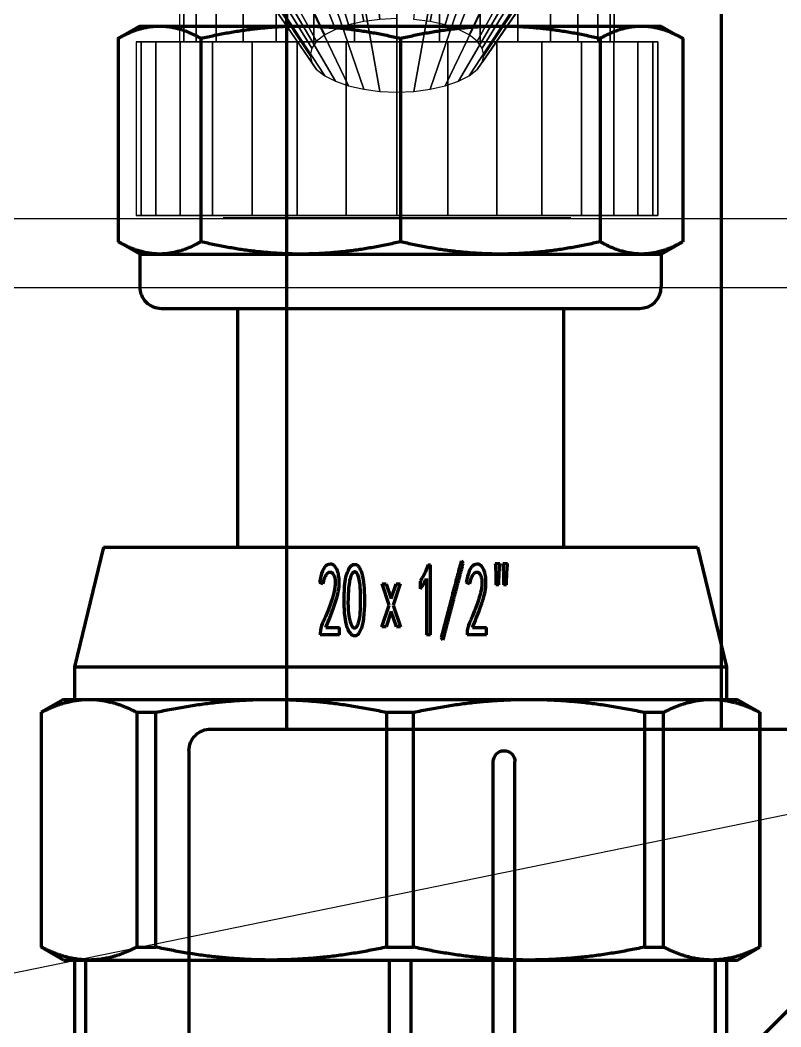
# Model space of a CAD drawing. Header units: millimetres. Extents: x -92220 to 11040, y -5929 to 27498.
# Drawn here: x 297.66 to 332.66, y 914.15 to 960.5 of the extents above; entities that cross this region are included whole.
import ezdxf

# ---------------------------------------------------------------- set-up
doc = ezdxf.new("R2010")
doc.units = ezdxf.units.MM
doc.layers.add('100 noprint', color=1, linetype='Continuous', plot=False)
for name, color, linetype in [('11 Водоразборный узел', 7, 'Continuous'), ('13 Канализация 2', 7, 'Continuous'), ('15 Конструкции 1', 7, 'Continuous'), ('28 Вода ветка 8', 7, 'Continuous'), ('29 Вода ветка 9', 7, 'Continuous'), ('30 Вода ветка 10', 7, 'Continuous')]:
    doc.layers.add(name, color=color, linetype=linetype)

# ---------------------------------------------------------------- blocks, each defined once
blk = doc.blocks.new('QMODEL_e17b8aaa_e9d4_400d_a0f2_fbeb3d9ce0b6')
at = {"color": 7, "invisible_edges": 14}
for points in [[(-36.560723, 20.393591, -34.549999), (-38.061467, 19.938345, -34.549999), (-35, 12.547308, -34.549999)], [(-35, 20.547308, -34.549999), (-36.560723, 20.393591, -34.549999), (-35, 12.547308, -34.549999)], [(-33.439277, 20.393591, -34.549999), (-35, 20.547308, -34.549999), (-35, 12.547308, -34.549999)], [(-31.938533, 19.938345, -34.549999), (-33.439277, 20.393591, -34.549999), (-35, 12.547308, -34.549999)], [(-38.061467, 19.938345, -34.549999), (-39.444562, 19.199065, -34.549999), (-35, 12.547308, -34.549999)], [(-30.555438, 19.199065, -34.549999), (-31.938533, 19.938345, -34.549999), (-35, 12.547308, -34.549999)], [(-39.444562, 19.199065, -34.549999), (-40.656854, 18.204163, -34.549999), (-35, 12.547308, -34.549999)], [(-29.343146, 18.204163, -34.549999), (-30.555438, 19.199065, -34.549999), (-35, 12.547308, -34.549999)], [(-40.656854, 18.204163, -34.549999), (-41.651757, 16.99187, -34.549999), (-35, 12.547308, -34.549999)], [(-28.348243, 16.99187, -34.549999), (-29.343146, 18.204163, -34.549999), (-35, 12.547308, -34.549999)], [(-41.651757, 16.99187, -34.549999), (-42.391036, 15.608776, -34.549999), (-35, 12.547308, -34.549999)], [(-27.608964, 15.608776, -34.549999), (-28.348243, 16.99187, -34.549999), (-35, 12.547308, -34.549999)], [(-42.391036, 15.608776, -34.549999), (-42.846282, 14.108031, -34.549999), (-35, 12.547308, -34.549999)], [(-27.153718, 14.108031, -34.549999), (-27.608964, 15.608776, -34.549999), (-35, 12.547308, -34.549999)], [(-42.846282, 14.108031, -34.549999), (-43, 12.547308, -34.549999), (-35, 12.547308, -34.549999)], [(-27, 12.547308, -34.549999), (-27.153718, 14.108031, -34.549999), (-35, 12.547308, -34.549999)], [(-43, 12.547308, -34.549999), (-42.846282, 10.986586, -34.549999), (-35, 12.547308, -34.549999)], [(-42.846282, 10.986586, -34.549999), (-42.391036, 9.485841, -34.549999), (-35, 12.547308, -34.549999)], [(-42.391036, 9.485841, -34.549999), (-41.651757, 8.102747, -34.549999), (-35, 12.547308, -34.549999)], [(-41.651757, 8.102747, -34.549999), (-40.656854, 6.890454, -34.549999), (-35, 12.547308, -34.549999)], [(-40.656854, 6.890454, -34.549999), (-39.444562, 5.895552, -34.549999), (-35, 12.547308, -34.549999)], [(-39.444562, 5.895552, -34.549999), (-38.061467, 5.156272, -34.549999), (-35, 12.547308, -34.549999)], [(-38.061467, 5.156272, -34.549999), (-36.560723, 4.701026, -34.549999), (-35, 12.547308, -34.549999)], [(-36.560723, 4.701026, -34.549999), (-35, 4.547308, -34.549999), (-35, 12.547308, -34.549999)], [(-35, 4.547308, -34.549999), (-33.439277, 4.701026, -34.549999), (-35, 12.547308, -34.549999)], [(-33.439277, 4.701026, -34.549999), (-31.938533, 5.156272, -34.549999), (-35, 12.547308, -34.549999)], [(-31.938533, 5.156272, -34.549999), (-30.555438, 5.895552, -34.549999), (-35, 12.547308, -34.549999)], [(-30.555438, 5.895552, -34.549999), (-29.343146, 6.890454, -34.549999), (-35, 12.547308, -34.549999)], [(-29.343146, 6.890454, -34.549999), (-28.348243, 8.102747, -34.549999), (-35, 12.547308, -34.549999)], [(-28.348243, 8.102747, -34.549999), (-27.608964, 9.485841, -34.549999), (-35, 12.547308, -34.549999)], [(-27.608964, 9.485841, -34.549999), (-27.153718, 10.986586, -34.549999), (-35, 12.547308, -34.549999)], [(-27.153718, 10.986586, -34.549999), (-27, 12.547308, -34.549999), (-35, 12.547308, -34.549999)]]:
    blk.add_3dface(points, dxfattribs=at)
at = {"color": 23}
mesh = blk.add_polymesh((2, 32), dxfattribs=dict(at, n_close=True))
for k, corner in enumerate([(-47, 12.547308, -34.449999), (-46.769423, 10.206225, -34.449999), (-46.086554, 7.955107, -34.449999), (-44.977635, 5.880466, -34.449999), (-43.485281, 4.062027, -34.449999), (-41.666843, 2.569673, -34.449999), (-39.592201, 1.460754, -34.449999), (-37.341084, 0.777885, -34.449999), (-35, 0.547308, -34.449999), (-32.658916, 0.777885, -34.449999), (-30.407799, 1.460754, -34.449999), (-28.333157, 2.569673, -34.449999), (-26.514719, 4.062027, -34.449999), (-25.022365, 5.880466, -34.449999), (-23.913446, 7.955107, -34.449999), (-23.230577, 10.206225, -34.449999), (-23, 12.547308, -34.449999), (-23.230577, 14.888392, -34.449999), (-23.913446, 17.13951, -34.449999), (-25.022365, 19.214151, -34.449999), (-26.514719, 21.03259, -34.449999), (-28.333157, 22.524944, -34.449999), (-30.407799, 23.633863, -34.449999), (-32.658916, 24.316732, -34.449999), (-35, 24.547308, -34.449999), (-37.341084, 24.316732, -34.449999), (-39.592201, 23.633863, -34.449999), (-41.666843, 22.524944, -34.449999), (-43.485281, 21.03259, -34.449999), (-44.977635, 19.214151, -34.449999), (-46.086554, 17.13951, -34.449999), (-46.769423, 14.888392, -34.449999), (-47, 12.547308, -26.449999), (-46.769423, 10.206225, -26.449999), (-46.086554, 7.955107, -26.449999), (-44.977635, 5.880466, -26.449999), (-43.485281, 4.062027, -26.449999), (-41.666843, 2.569673, -26.449999), (-39.592201, 1.460754, -26.449999), (-37.341084, 0.777885, -26.449999), (-35, 0.547308, -26.449999), (-32.658916, 0.777885, -26.449999), (-30.407799, 1.460754, -26.449999), (-28.333157, 2.569673, -26.449999), (-26.514719, 4.062027, -26.449999), (-25.022365, 5.880466, -26.449999), (-23.913446, 7.955107, -26.449999), (-23.230577, 10.206225, -26.449999), (-23, 12.547308, -26.449999), (-23.230577, 14.888392, -26.449999), (-23.913446, 17.13951, -26.449999), (-25.022365, 19.214151, -26.449999), (-26.514719, 21.03259, -26.449999), (-28.333157, 22.524944, -26.449999), (-30.407799, 23.633863, -26.449999), (-32.658916, 24.316732, -26.449999), (-35, 24.547308, -26.449999), (-37.341084, 24.316732, -26.449999), (-39.592201, 23.633863, -26.449999), (-41.666843, 22.524944, -26.449999), (-43.485281, 21.03259, -26.449999), (-44.977635, 19.214151, -26.449999), (-46.086554, 17.13951, -26.449999), (-46.769423, 14.888392, -26.449999)]):
    mesh.set_mesh_vertex(divmod(k, 32), corner)
mesh = blk.add_polymesh((2, 32), dxfattribs=dict(at, n_close=True))
for k, corner in enumerate([(-35, 12.547308, -34.449999), (-35, 12.547308, -34.449999), (-35, 12.547308, -34.449999), (-35, 12.547308, -34.449999), (-35, 12.547308, -34.449999), (-35, 12.547308, -34.449999), (-35, 12.547308, -34.449999), (-35, 12.547308, -34.449999), (-35, 12.547308, -34.449999), (-35, 12.547308, -34.449999), (-35, 12.547308, -34.449999), (-35, 12.547308, -34.449999), (-35, 12.547308, -34.449999), (-35, 12.547308, -34.449999), (-35, 12.547308, -34.449999), (-35, 12.547308, -34.449999), (-35, 12.547308, -34.449999), (-35, 12.547308, -34.449999), (-35, 12.547308, -34.449999), (-35, 12.547308, -34.449999), (-35, 12.547308, -34.449999), (-35, 12.547308, -34.449999), (-35, 12.547308, -34.449999), (-35, 12.547308, -34.449999), (-35, 12.547308, -34.449999), (-35, 12.547308, -34.449999), (-35, 12.547308, -34.449999), (-35, 12.547308, -34.449999), (-35, 12.547308, -34.449999), (-35, 12.547308, -34.449999), (-35, 12.547308, -34.449999), (-35, 12.547308, -34.449999), (-47, 12.547308, -34.449999), (-46.769423, 10.206225, -34.449999), (-46.086554, 7.955107, -34.449999), (-44.977635, 5.880466, -34.449999), (-43.485281, 4.062027, -34.449999), (-41.666843, 2.569673, -34.449999), (-39.592201, 1.460754, -34.449999), (-37.341084, 0.777885, -34.449999), (-35, 0.547308, -34.449999), (-32.658916, 0.777885, -34.449999), (-30.407799, 1.460754, -34.449999), (-28.333157, 2.569673, -34.449999), (-26.514719, 4.062027, -34.449999), (-25.022365, 5.880466, -34.449999), (-23.913446, 7.955107, -34.449999), (-23.230577, 10.206225, -34.449999), (-23, 12.547308, -34.449999), (-23.230577, 14.888392, -34.449999), (-23.913446, 17.13951, -34.449999), (-25.022365, 19.214151, -34.449999), (-26.514719, 21.03259, -34.449999), (-28.333157, 22.524944, -34.449999), (-30.407799, 23.633863, -34.449999), (-32.658916, 24.316732, -34.449999), (-35, 24.547308, -34.449999), (-37.341084, 24.316732, -34.449999), (-39.592201, 23.633863, -34.449999), (-41.666843, 22.524944, -34.449999), (-43.485281, 21.03259, -34.449999), (-44.977635, 19.214151, -34.449999), (-46.086554, 17.13951, -34.449999), (-46.769423, 14.888392, -34.449999)]):
    mesh.set_mesh_vertex(divmod(k, 32), corner)
mesh = blk.add_polymesh((2, 32), dxfattribs=dict(at, n_close=True))
for k, corner in enumerate([(-35, 12.547308, -26.449999), (-35, 12.547308, -26.449999), (-35, 12.547308, -26.449999), (-35, 12.547308, -26.449999), (-35, 12.547308, -26.449999), (-35, 12.547308, -26.449999), (-35, 12.547308, -26.449999), (-35, 12.547308, -26.449999), (-35, 12.547308, -26.449999), (-35, 12.547308, -26.449999), (-35, 12.547308, -26.449999), (-35, 12.547308, -26.449999), (-35, 12.547308, -26.449999), (-35, 12.547308, -26.449999), (-35, 12.547308, -26.449999), (-35, 12.547308, -26.449999), (-35, 12.547308, -26.449999), (-35, 12.547308, -26.449999), (-35, 12.547308, -26.449999), (-35, 12.547308, -26.449999), (-35, 12.547308, -26.449999), (-35, 12.547308, -26.449999), (-35, 12.547308, -26.449999), (-35, 12.547308, -26.449999), (-35, 12.547308, -26.449999), (-35, 12.547308, -26.449999), (-35, 12.547308, -26.449999), (-35, 12.547308, -26.449999), (-35, 12.547308, -26.449999), (-35, 12.547308, -26.449999), (-35, 12.547308, -26.449999), (-35, 12.547308, -26.449999), (-47, 12.547308, -26.449999), (-46.769423, 10.206225, -26.449999), (-46.086554, 7.955107, -26.449999), (-44.977635, 5.880466, -26.449999), (-43.485281, 4.062027, -26.449999), (-41.666843, 2.569673, -26.449999), (-39.592201, 1.460754, -26.449999), (-37.341084, 0.777885, -26.449999), (-35, 0.547308, -26.449999), (-32.658916, 0.777885, -26.449999), (-30.407799, 1.460754, -26.449999), (-28.333157, 2.569673, -26.449999), (-26.514719, 4.062027, -26.449999), (-25.022365, 5.880466, -26.449999), (-23.913446, 7.955107, -26.449999), (-23.230577, 10.206225, -26.449999), (-23, 12.547308, -26.449999), (-23.230577, 14.888392, -26.449999), (-23.913446, 17.13951, -26.449999), (-25.022365, 19.214151, -26.449999), (-26.514719, 21.03259, -26.449999), (-28.333157, 22.524944, -26.449999), (-30.407799, 23.633863, -26.449999), (-32.658916, 24.316732, -26.449999), (-35, 24.547308, -26.449999), (-37.341084, 24.316732, -26.449999), (-39.592201, 23.633863, -26.449999), (-41.666843, 22.524944, -26.449999), (-43.485281, 21.03259, -26.449999), (-44.977635, 19.214151, -26.449999), (-46.086554, 17.13951, -26.449999), (-46.769423, 14.888392, -26.449999)]):
    mesh.set_mesh_vertex(divmod(k, 32), corner)
mesh = blk.add_polymesh((2, 32), dxfattribs=dict(at, n_close=True))
for k, corner in enumerate([(-45, 12.547308, -26.449999), (-44.807853, 10.596405, -26.449999), (-44.238795, 8.720474, -26.449999), (-43.314696, 6.991606, -26.449999), (-42.071068, 5.476241, -26.449999), (-40.555702, 4.232612, -26.449999), (-38.826834, 3.308513, -26.449999), (-36.950903, 2.739456, -26.449999), (-35, 2.547308, -26.449999), (-33.049097, 2.739456, -26.449999), (-31.173166, 3.308513, -26.449999), (-29.444298, 4.232612, -26.449999), (-27.928932, 5.476241, -26.449999), (-26.685304, 6.991606, -26.449999), (-25.761205, 8.720474, -26.449999), (-25.192147, 10.596405, -26.449999), (-25, 12.547308, -26.449999), (-25.192147, 14.498212, -26.449999), (-25.761205, 16.374143, -26.449999), (-26.685304, 18.103011, -26.449999), (-27.928932, 19.618376, -26.449999), (-29.444298, 20.862005, -26.449999), (-31.173166, 21.786104, -26.449999), (-33.049097, 22.355161, -26.449999), (-35, 22.547308, -26.449999), (-36.950903, 22.355161, -26.449999), (-38.826834, 21.786104, -26.449999), (-40.555702, 20.862005, -26.449999), (-42.071068, 19.618376, -26.449999), (-43.314696, 18.103011, -26.449999), (-44.238795, 16.374143, -26.449999), (-44.807853, 14.498212, -26.449999), (-45, 12.547308, -5.949999), (-44.807853, 10.596405, -5.949999), (-44.238795, 8.720474, -5.949999), (-43.314696, 6.991606, -5.949999), (-42.071068, 5.476241, -5.949999), (-40.555702, 4.232612, -5.949999), (-38.826834, 3.308513, -5.949999), (-36.950903, 2.739456, -5.949999), (-35, 2.547308, -5.949999), (-33.049097, 2.739456, -5.949999), (-31.173166, 3.308513, -5.949999), (-29.444298, 4.232612, -5.949999), (-27.928932, 5.476241, -5.949999), (-26.685304, 6.991606, -5.949999), (-25.761205, 8.720474, -5.949999), (-25.192147, 10.596405, -5.949999), (-25, 12.547308, -5.949999), (-25.192147, 14.498212, -5.949999), (-25.761205, 16.374143, -5.949999), (-26.685304, 18.103011, -5.949999), (-27.928932, 19.618376, -5.949999), (-29.444298, 20.862005, -5.949999), (-31.173166, 21.786104, -5.949999), (-33.049097, 22.355161, -5.949999), (-35, 22.547308, -5.949999), (-36.950903, 22.355161, -5.949999), (-38.826834, 21.786104, -5.949999), (-40.555702, 20.862005, -5.949999), (-42.071068, 19.618376, -5.949999), (-43.314696, 18.103011, -5.949999), (-44.238795, 16.374143, -5.949999), (-44.807853, 14.498212, -5.949999)]):
    mesh.set_mesh_vertex(divmod(k, 32), corner)
mesh = blk.add_polymesh((2, 32), dxfattribs=dict(at, n_close=True))
for k, corner in enumerate([(-35, 12.547308, -26.449999), (-35, 12.547308, -26.449999), (-35, 12.547308, -26.449999), (-35, 12.547308, -26.449999), (-35, 12.547308, -26.449999), (-35, 12.547308, -26.449999), (-35, 12.547308, -26.449999), (-35, 12.547308, -26.449999), (-35, 12.547308, -26.449999), (-35, 12.547308, -26.449999), (-35, 12.547308, -26.449999), (-35, 12.547308, -26.449999), (-35, 12.547308, -26.449999), (-35, 12.547308, -26.449999), (-35, 12.547308, -26.449999), (-35, 12.547308, -26.449999), (-35, 12.547308, -26.449999), (-35, 12.547308, -26.449999), (-35, 12.547308, -26.449999), (-35, 12.547308, -26.449999), (-35, 12.547308, -26.449999), (-35, 12.547308, -26.449999), (-35, 12.547308, -26.449999), (-35, 12.547308, -26.449999), (-35, 12.547308, -26.449999), (-35, 12.547308, -26.449999), (-35, 12.547308, -26.449999), (-35, 12.547308, -26.449999), (-35, 12.547308, -26.449999), (-35, 12.547308, -26.449999), (-35, 12.547308, -26.449999), (-35, 12.547308, -26.449999), (-45, 12.547308, -26.449999), (-44.807853, 10.596405, -26.449999), (-44.238795, 8.720474, -26.449999), (-43.314696, 6.991606, -26.449999), (-42.071068, 5.476241, -26.449999), (-40.555702, 4.232612, -26.449999), (-38.826834, 3.308513, -26.449999), (-36.950903, 2.739456, -26.449999), (-35, 2.547308, -26.449999), (-33.049097, 2.739456, -26.449999), (-31.173166, 3.308513, -26.449999), (-29.444298, 4.232612, -26.449999), (-27.928932, 5.476241, -26.449999), (-26.685304, 6.991606, -26.449999), (-25.761205, 8.720474, -26.449999), (-25.192147, 10.596405, -26.449999), (-25, 12.547308, -26.449999), (-25.192147, 14.498212, -26.449999), (-25.761205, 16.374143, -26.449999), (-26.685304, 18.103011, -26.449999), (-27.928932, 19.618376, -26.449999), (-29.444298, 20.862005, -26.449999), (-31.173166, 21.786104, -26.449999), (-33.049097, 22.355161, -26.449999), (-35, 22.547308, -26.449999), (-36.950903, 22.355161, -26.449999), (-38.826834, 21.786104, -26.449999), (-40.555702, 20.862005, -26.449999), (-42.071068, 19.618376, -26.449999), (-43.314696, 18.103011, -26.449999), (-44.238795, 16.374143, -26.449999), (-44.807853, 14.498212, -26.449999)]):
    mesh.set_mesh_vertex(divmod(k, 32), corner)
mesh = blk.add_polymesh((2, 32), dxfattribs=dict(at, n_close=True))
for k, corner in enumerate([(-35, 14.952251, -25.38358), (-35.780361, 14.882593, -25.416062), (-36.530734, 14.676297, -25.512259), (-37.222281, 14.34129, -25.668475), (-37.828427, 13.890445, -25.878707), (-38.325878, 13.34109, -26.134876), (-38.695518, 12.714336, -26.427136), (-38.923141, 12.034267, -26.744257), (-39, 11.32702, -27.074051), (-38.923141, 10.619772, -27.403846), (-38.695518, 9.939703, -27.720967), (-38.325878, 9.312949, -28.013227), (-37.828427, 8.763594, -28.269396), (-37.222281, 8.31275, -28.479627), (-36.530734, 7.977742, -28.635844), (-35.780361, 7.771446, -28.732041), (-35, 7.701788, -28.764523), (-34.219639, 7.771446, -28.732041), (-33.469266, 7.977742, -28.635844), (-32.777719, 8.31275, -28.479627), (-32.171573, 8.763594, -28.269396), (-31.674122, 9.312949, -28.013227), (-31.304482, 9.939703, -27.720967), (-31.076859, 10.619772, -27.403846), (-31, 11.32702, -27.074051), (-31.076859, 12.034267, -26.744257), (-31.304482, 12.714336, -26.427136), (-31.674122, 13.34109, -26.134876), (-32.171573, 13.890445, -25.878707), (-32.777719, 14.34129, -25.668475), (-33.469266, 14.676297, -25.512259), (-34.219639, 14.882593, -25.416062), (-35, 16.163919, -13.784793), (-36.950903, 15.989775, -13.865997), (-38.826834, 15.474033, -14.106491), (-40.555702, 14.636515, -14.497032), (-42.071068, 13.509405, -15.022612), (-43.314696, 12.136017, -15.663033), (-44.238795, 10.56913, -16.393683), (-44.807853, 8.868959, -17.186485), (-45, 7.10084, -18.010972), (-44.807853, 5.332721, -18.835459), (-44.238795, 3.63255, -19.628261), (-43.314696, 2.065663, -20.358912), (-42.071068, 0.692275, -20.999333), (-40.555702, -0.434835, -21.524912), (-38.826834, -1.272354, -21.915453), (-36.950903, -1.788095, -22.155947), (-35, -1.962239, -22.237152), (-33.049097, -1.788095, -22.155947), (-31.173166, -1.272354, -21.915453), (-29.444298, -0.434835, -21.524912), (-27.928932, 0.692275, -20.999333), (-26.685304, 2.065663, -20.358912), (-25.761205, 3.63255, -19.628261), (-25.192147, 5.332721, -18.835459), (-25, 7.10084, -18.010972), (-25.192147, 8.868959, -17.186485), (-25.761205, 10.56913, -16.393683), (-26.685304, 12.136017, -15.663033), (-27.928932, 13.509405, -15.022612), (-29.444298, 14.636515, -14.497032), (-31.173166, 15.474033, -14.106491), (-33.049097, 15.989775, -13.865997)]):
    mesh.set_mesh_vertex(divmod(k, 32), corner)
blk = doc.blocks.new('A$C24473B691')
at = {"color": 0, "linetype": 'Continuous', "lineweight": -2, "extrusion": (-2.22045e-16, 1, -2.22045e-16)}
for p, q in [((13.5, 26), (-13.5, 26)), ((-12.694, 26), (-12.694, 26.1)), ((-12.694, 26.1), (-10.959, 26.1)), ((-10.959, 26), (-10.959, 26.1)), ((-9.702, 26.1), (-8.698, 26.1)), ((-9.702, 26), (-9.702, 26.1)), ((-8.698, 26), (-8.698, 26.1)), ((-8.698, 26.1), (-8.077, 26.1)), ((-8.077, 26.1), (-6.788, 26.1)), ((-8.077, 26), (-8.077, 26.1)), ((-6.788, 26.1), (-6.651, 26.1)), ((-6.788, 26), (-6.788, 26.1)), ((-6.651, 26), (-6.651, 26.1)), ((-6.651, 26.1), (-6.158, 26.1)), ((-6.158, 26), (-6.158, 26.1)), ((-5.421, 26.1), (-5.308, 26.1)), ((-5.421, 26), (-5.421, 26.1)), ((-5.308, 26.1), (-5.07, 26.1)), ((-5.308, 26), (-5.308, 26.1)), ((-5.07, 26), (-5.07, 26.1)), ((-5.07, 26.1), (-4.194, 26.1)), ((-4.194, 26), (-4.194, 26.1)), ((-3.838, 26.1), (-3.6, 26.1)), ((-3.838, 26), (-3.838, 26.1)), ((-3.6, 26.1), (-3.324, 26.1)), ((-3.6, 26), (-3.6, 26.1)), ((-3.324, 26), (-3.324, 26.1)), ((-3.324, 26.1), (-2.038, 26.1)), ((-2.038, 26.1), (-2.007, 26.1)), ((-2.038, 26), (-2.038, 26.1)), ((-2.007, 26.1), (-1.739, 26.1)), ((-2.007, 26), (-2.007, 26.1)), ((-1.739, 26.1), (-1.074, 26.1)), ((-1.739, 26), (-1.739, 26.1)), ((-0.939, 26), (-0.939, 26.1)), ((-0.863, 26.1), (-0.47, 26.1)), ((-0.47, 26.1), (-0.185, 26.1)), ((-0.47, 26), (-0.47, 26.1)), ((-0.185, 26), (-0.185, 26.1)), ((-0.185, 26.1), (0.066, 26.1)), ((0.066, 26.1), (0.856, 26.1)), ((0.066, 26), (0.066, 26.1)), ((0.856, 26), (0.856, 26.1)), ((1.283, 26.1), (1.543, 26.1)), ((1.283, 26), (1.283, 26.1)), ((1.543, 26.1), (1.694, 26.1)), ((1.543, 26), (1.543, 26.1)), ((1.694, 26.1), (2.198, 26.1)), ((1.694, 26), (1.694, 26.1)), ((3.058, 26), (3.058, 26.1)), ((4.283, 26), (4.283, 26.1)), ((5.197, 26), (5.197, 26.1)), ((6.817, 26.1), (7.216, 26.1)), ((6.817, 26), (6.817, 26.1)), ((7.216, 26), (7.216, 26.1)), ((8.457, 26), (8.457, 26.1)), ((9.186, 26.1), (9.242, 26.1)), ((9.186, 26), (9.186, 26.1)), ((9.242, 26.1), (9.417, 26.1)), ((9.242, 26), (9.242, 26.1)), ((9.417, 26), (9.417, 26.1)), ((10.146, 26.1), (10.423, 26.1)), ((10.146, 26), (10.146, 26.1)), ((10.423, 26.1), (10.503, 26.1)), ((10.423, 26), (10.423, 26.1)), ((10.503, 26.1), (10.597, 26.1)), ((10.503, 26), (10.503, 26.1)), ((10.597, 26.1), (10.705, 26.1)), ((10.597, 26), (10.597, 26.1)), ((10.705, 26), (10.705, 26.1)), ((12.064, 26.1), (12.451, 26.1)), ((12.064, 26), (12.064, 26.1)), ((12.451, 26.1), (12.685, 26.1)), ((12.451, 26), (12.451, 26.1)), ((12.685, 26.1), (12.73, 26.1)), ((12.685, 26), (12.685, 26.1)), ((12.73, 26), (12.73, 26.1)), ((-15, 14.5), (-15, 24.5)), ((-14.491, 24.5), (-14.491, 14.491)), ((-0.5, 0.5), (-0.5, 24.5)), ((0.5, 0), (0.5, 24.5)), ((14.491, 1.5), (14.491, 24.5)), ((15, 0), (15, 24.5)), ((-25, 14.5), (-15, 14.5)), ((-1.5, 1.5), (-14.491, 14.491)), ((-26, -13.5), (-26, 13.5)), ((-0.5, 0.5), (-24.5, 0.5)), ((0, 0), (-0.5, 0.5)), ((0, -0.5), (0, 0)), ((0, 0), (0.5, 0)), ((14.421, 0), (15, 0)), ((0, -0.5), (-24.5, -0.5)), ((-25, -14.5), (-1.5, -14.5))]:
    blk.add_line(p, q, dxfattribs=at)
at = {"color": 0, "linetype": 'Continuous', "lineweight": -2, "extrusion": (4.93038e-32, -2.22045e-16, -1)}
for centre, radius, start, end in [((13.5, 25), 1, 0, 90), ((-13.5, 25), 1, 90, 180), ((14.5, 24.5), 0.5, 0, 90), ((0, 24.5), 0.5, 0, 180), ((-14.5, 24.5), 0.5, 90, 180), ((25, 13.5), 1, 0, 90), ((24.5, 0), 0.5, 270, 90), ((1.5, 1.5), 16, 185.3794, 225), ((1.5, 1.5), 16, 225, 270), ((25, -13.5), 1, 270, 0)]:
    blk.add_arc(centre, radius, start, end, dxfattribs=at)
at = {"color": 0, "linetype": 'Continuous', "lineweight": -2}
for points, degree in [([(-10.959, 26.1), (-10.959, 26.1), (-10.815, 26.1)], 2), ([(-1.074, 26.1), (-0.999, 26.1), (-0.939, 26.1)], 2), ([(-0.939, 26.1), (-0.91, 26.1), (-0.863, 26.1)], 2), ([(2.198, 26.1), (2.615, 26.1), (2.999, 26.1), (3.046, 26.1)], 2), ([(3.046, 26.1), (3.058, 26.1), (3.058, 26.1)], 2), ([(5.446, 26.1), (5.598, 26.1), (5.855, 26.1), (6.115, 26.1), (6.39, 26.1), (6.528, 26.1)], 2), ([(7.363, 26.1), (7.515, 26.1), (7.977, 26.1), (8.198, 26.1)], 2), ([(8.457, 26.1), (8.485, 26.1), (8.515, 26.1)], 2), ([(8.515, 26.1), (8.681, 26.1), (8.848, 26.1)], 2), ([(8.848, 26.1), (8.976, 26.1), (9.186, 26.1)], 2), ([(10.705, 26.1), (10.705, 26.1), (10.925, 26.1)], 2), ([(10.925, 26.1), (11.115, 26.1), (11.388, 26.1)], 2), ([(11.388, 26.1), (11.673, 26.1), (12.051, 26.1), (12.063, 26.1)], 2), ([(12.063, 26.1), (12.064, 26.1), (12.064, 26.1)], 2), ([(-1.5, 1.5), (-1.167, 1.167), (-0.833, 0.833), (-0.5, 0.5)], 3)]:
    blk.add_open_spline(points, degree=degree, dxfattribs=at)
for points, degree, knots in [([(-10.815, 26.1), (-10.672, 26.1), (-10.232, 26.1), (-9.837, 26.1), (-9.702, 26.1)], 2, [-3, -3, -3, -2, -1, -0.484947, -0.484947, -0.484947]), ([(4.283, 26.1), (4.283, 26.1), (4.415, 26.1), (4.652, 26.1)], 2, [-1.502374, -1.502374, -1.502374, -1, 0, 0, 0]), ([(4.652, 26.1), (4.914, 26.1), (5.182, 26.1), (5.197, 26.1)], 2, [-2, -2, -2, -1, -0.936655, -0.936655, -0.936655]), ([(5.197, 26.1), (5.197, 26.1), (5.267, 26.1), (5.446, 26.1)], 2, [-1.431321, -1.431321, -1.431321, -1, 0, 0, 0]), ([(6.528, 26.1), (6.717, 26.1), (6.817, 26.1), (6.817, 26.1)], 2, [-3, -3, -3, -2, -1.429003, -1.429003, -1.429003]), ([(7.216, 26.1), (7.216, 26.1), (7.286, 26.1), (7.363, 26.1)], 2, [-1.875117, -1.875117, -1.875117, -1, 0, 0, 0]), ([(8.198, 26.1), (8.416, 26.1), (8.457, 26.1), (8.457, 26.1)], 2, [-2, -2, -2, -1, -0.823469, -0.823469, -0.823469]), ([(9.417, 26.1), (9.573, 26.1), (9.804, 26.1), (9.919, 26.1)], 2, [-1.854622, -1.854622, -1.854622, -1, 0, 0, 0]), ([(9.919, 26.1), (10.09, 26.1), (10.146, 26.1), (10.146, 26.1)], 2, [-3, -3, -3, -2, -1.715556, -1.715556, -1.715556]), ([(-14.491, 24.5), (-14.491, 24.558), (-14.492, 24.619), (-14.493, 24.734), (-14.494, 24.788), (-14.496, 24.869), (-14.497, 24.908), (-14.498, 24.954), (-14.499, 24.971), (-14.5, 24.995), (-14.5, 25), (-14.5, 25)], 3, [0.22380526, 0.22380526, 0.22380526, 0.22380526, 0.24107522, 0.24107522, 0.25834518, 0.25834518, 0.27361424, 0.27361424, 0.28601062, 0.28601062, 0.29840701, 0.29840701, 0.29840701, 0.29840701]), ([(14.5, 25), (14.5, 25), (14.5, 24.995), (14.499, 24.971), (14.498, 24.954), (14.497, 24.908), (14.496, 24.869), (14.494, 24.788), (14.493, 24.734), (14.492, 24.619), (14.491, 24.558), (14.491, 24.5)], 3, [0.44761051, 0.44761051, 0.44761051, 0.44761051, 0.4600069, 0.4600069, 0.47240329, 0.47240329, 0.48767234, 0.48767234, 0.5049423, 0.5049423, 0.52221227, 0.52221227, 0.52221227, 0.52221227]), ([(-14.491, 14.491), (-14.494, 14.491), (-14.497, 14.491), (-14.5, 14.491), (-14.563, 14.491), (-14.63, 14.492), (-14.753, 14.493), (-14.809, 14.495), (-14.898, 14.497), (-14.936, 14.498), (-14.987, 14.5), (-15, 14.5), (-15, 14.5)], 3, [0.30051544, 0.30051544, 0.30051544, 0.30051544, 0.30137498, 0.30137498, 0.30137498, 0.32021092, 0.32021092, 0.33904685, 0.33904685, 0.35788279, 0.35788279, 0.37671872, 0.37671872, 0.37671872, 0.37671872]), ([(14.421, 0), (14.444, 0.249), (14.462, 0.499), (14.485, 0.999), (14.491, 1.249), (14.491, 1.5)], 3, [-0.1505166, -0.1505166, -0.1505166, -0.1505166, -0.0751727, -0.0751727, -0.0000024, -0.0000024, -0.0000024, -0.0000024])]:
    blk.add_open_spline(points, degree=degree, knots=knots, dxfattribs=at)
blk = doc.blocks.new('A$C14EC3C771')
at = {"color": 0, "linetype": 'Continuous', "lineweight": -2}
for p, q in [((0, 15.5), (0.595, 16.53)), ((0.595, 16.517), (0.595, 16.53)), ((0.595, 16.53), (11.405, 16.53)), ((0.595, 16.517), (11.405, 16.517)), ((11.405, 16.517), (11.405, 16.53)), ((12, 15.5), (11.405, 16.53)), ((0, 14.312), (0, 15.5)), ((12, 14.312), (12, 15.5)), ((-7, 13.66), (-1.5, 15)), ((-1.5, -15), (-1.5, 15)), ((-1.5, 15), (0, 15)), ((12, 15), (24.6, 15)), ((24.6, 14.491), (12, 14.491)), ((0, 5.912), (0, 14.312)), ((12, 5.912), (12, 14.312)), ((-7, -13.66), (-7, 13.66)), ((-31, 12), (-30.43, 12.988)), ((-30.429, 12.989), (-21.071, 12.989)), ((-20.5, 12), (-21.07, 12.988)), ((11.405, 12.107), (0.595, 12.107)), ((0.595, 11.221), (0.595, 12.107)), ((11.405, 11.221), (11.405, 12.107)), ((-31, 11.086), (-31, 12)), ((-20.5, 11.086), (-20.5, 12)), ((-20.5, 12), (-19, 12)), ((0.595, 11.221), (11.405, 11.221)), ((-31, 4.591), (-31, 11.086)), ((-20.5, 4.591), (-20.5, 11.086)), ((-18, -11), (-18, 11)), ((-30.429, 9.183), (-21.071, 9.183)), ((-18, 7.5), (-7, 7.5)), ((0, -5.952), (0, 5.912)), ((12, -5.952), (12, 5.912)), ((-6.253, 4.716), (-6.253, 4.926)), ((-5.28, 4.873), (-5.28, 4.742)), ((-31, -4.594), (-31, 4.591)), ((-20.5, -4.594), (-20.5, 4.591)), ((-6.253, 4.363), (-6.253, 4.573)), ((-5.28, 4.522), (-5.28, 4.391)), ((-2.978, 3.951), (-3.315, 3.951)), ((-3.315, 3.317), (-3.315, 3.951)), ((-2.978, 3.951), (-2.978, 3.062)), ((-6.384, 2.798), (-6.271, 2.887)), ((-5.317, 3.193), (-5.373, 3.027)), ((-3.053, 3.062), (-2.978, 3.062)), ((-2.735, 1.956), (-2.847, 1.867)), ((-6.197, 1.27), (-6.197, 1.376)), ((-2.978, 1.376), (-2.978, 1.198)), ((-5.448, 0.908), (-5.092, 0.908)), ((11.405, 0.602), (0.595, 0.602)), ((0.595, -0.648), (0.595, 0.602)), ((11.405, -0.648), (11.405, 0.602)), ((12, 0.48), (24.6, 0.48)), ((-4.344, -0.33), (-3.333, 0.002)), ((-3.333, 0.002), (-3.333, -0.182)), ((-30.429, -0.002), (-21.071, -0.002)), ((-5.317, -0.199), (-5.317, -0.014)), ((-5.317, -0.014), (-4.344, -0.33)), ((-4.643, -0.428), (-5.317, -0.199)), ((-5.317, -0.655), (-4.643, -0.428)), ((-3.333, -0.182), (-4.045, -0.428)), ((-4.045, -0.428), (-3.333, -0.664)), ((-4.344, -0.524), (-5.317, -0.84)), ((-5.317, -0.84), (-5.317, -0.655)), ((-3.333, -0.858), (-4.344, -0.524)), ((-3.333, -0.664), (-3.333, -0.858)), ((0.595, -0.648), (11.405, -0.648)), ((12, -0.52), (24.6, -0.52)), ((-2.978, -2.8), (-3.315, -2.8)), ((-3.315, -3.434), (-3.315, -2.8)), ((-2.978, -2.8), (-2.978, -3.689)), ((-5.317, -3.558), (-5.373, -3.724)), ((-3.053, -3.689), (-2.978, -3.689)), ((-31, -11.087), (-31, -4.594)), ((-20.5, -11.087), (-20.5, -4.594)), ((0, -14.328), (0, -5.952)), ((12, -14.328), (12, -5.952)), ((-18, -7.5), (-7, -7.5)), ((-30.429, -9.185), (-21.071, -9.185)), ((-31, -12), (-31, -11.087)), ((-20.5, -12), (-20.5, -11.087)), ((11.405, -11.255), (0.595, -11.255)), ((0.595, -12.138), (0.595, -11.255)), ((11.405, -12.138), (11.405, -11.255)), ((-31, -12), (-30.43, -12.988)), ((-20.5, -12), (-21.07, -12.988)), ((-20.5, -12), (-19, -12)), ((0.595, -12.138), (11.405, -12.138)), ((-30.429, -12.989), (-21.071, -12.989)), ((-7, -13.66), (-1.5, -15)), ((0, -15.5), (0, -14.328)), ((12, -15.5), (12, -14.328)), ((12, -14.492), (24.6, -14.492)), ((-1.5, -15), (0, -15)), ((12, -15), (24.6, -15)), ((0, -15.5), (0.595, -16.53)), ((12, -15.5), (11.405, -16.53)), ((11.405, -16.519), (0.595, -16.519)), ((0.595, -16.53), (0.595, -16.519)), ((0.595, -16.53), (11.405, -16.53)), ((11.405, -16.53), (11.405, -16.519))]:
    blk.add_line(p, q, dxfattribs=at)
for centre, start, end in [((-19, 11), 0, 90), ((-19, -11), 270, 0)]:
    blk.add_arc(centre, 1, start, end, dxfattribs=at)
for points, weights in [([(0, 14.312), (0, 15.379), (0.595, 16.517)], [1, 1.01647560781, 1]), ([(11.405, 16.517), (12, 15.379), (12, 14.312)], [1, 1.01647560781, 1]), ([(0.595, 12.107), (0, 13.245), (0, 14.312)], [1, 1.01647560781, 1]), ([(12, 14.312), (12, 13.245), (11.405, 12.107)], [1, 1.01647560781, 1]), ([(-31, 11.086), (-31, 12), (-30.429, 12.989)], [1, 1.02039017055, 1]), ([(-30.429, 12.989), (-30.429, 12.988), (-30.43, 12.988)], [1, 1.00000643757, 1.00001287108]), ([(-21.071, 12.989), (-20.5, 12), (-20.5, 11.086)], [1, 1.02039017055, 1]), ([(-21.07, 12.988), (-21.071, 12.988), (-21.071, 12.989)], [1.00001287108, 1.00000643757, 1]), ([(0, 5.912), (0, 8.481), (0.595, 11.221)], [1, 1.01647560781, 1]), ([(11.405, 11.221), (12, 8.481), (12, 5.912)], [1, 1.01647560781, 1]), ([(-30.429, 9.183), (-31, 10.172), (-31, 11.086)], [1, 1.02039017055, 1]), ([(-20.5, 11.086), (-20.5, 10.172), (-21.071, 9.183)], [1, 1.02039017055, 1]), ([(-31, 4.591), (-31, 6.796), (-30.429, 9.183)], [1, 1.02039017055, 1]), ([(-21.071, 9.183), (-20.5, 6.796), (-20.5, 4.591)], [1, 1.02039017055, 1]), ([(0.595, 0.602), (0, 3.342), (0, 5.912)], [1, 1.01647560781, 1]), ([(12, 5.912), (12, 3.342), (11.405, 0.602)], [1, 1.01647560781, 1]), ([(-5.878, 4.732), (-5.581, 4.737), (-5.28, 4.742)], [1, 1.00001499621, 1]), ([(-5.28, 4.873), (-5.524, 4.882), (-5.766, 4.891)], [1, 1.00000974873, 1]), ([(-30.429, -0.002), (-31, 2.386), (-31, 4.591)], [1, 1.02039017055, 1]), ([(-20.5, 4.591), (-20.5, 2.386), (-21.071, -0.002)], [1, 1.02039017055, 1]), ([(-5.878, 4.381), (-5.581, 4.386), (-5.28, 4.391)], [1, 1.00001472954, 1]), ([(-5.28, 4.522), (-5.524, 4.53), (-5.766, 4.538)], [1, 1.00000962558, 1]), ([(-6.384, 2.798), (-4.68, 2.349), (-2.847, 1.867)], [1, 0.99992220428, 1]), ([(-2.735, 1.956), (-4.568, 2.438), (-6.271, 2.887)], [1, 0.999922343825, 1]), ([(-2.978, 1.376), (-4.632, 1.376), (-6.197, 1.376)], [1, 1.00037678374, 1]), ([(-5.56, 1.198), (-4.297, 1.198), (-2.978, 1.198)], [1, 1.00023934171, 1]), ([(-31, -4.594), (-31, -2.388), (-30.429, -0.002)], [1, 1.02039017055, 1]), ([(-21.071, -0.002), (-20.5, -2.388), (-20.5, -4.594)], [1, 1.02039017055, 1]), ([(0, -5.952), (0, -3.385), (0.595, -0.648)], [1, 1.01647560781, 1]), ([(11.405, -0.648), (12, -3.385), (12, -5.952)], [1, 1.01647560781, 1]), ([(-30.429, -9.185), (-31, -6.799), (-31, -4.594)], [1, 1.02039017055, 1]), ([(-20.5, -4.594), (-20.5, -6.799), (-21.071, -9.185)], [1, 1.02039017055, 1]), ([(0.595, -11.255), (0, -8.518), (0, -5.952)], [1, 1.01647560781, 1]), ([(12, -5.952), (12, -8.518), (11.405, -11.255)], [1, 1.01647560781, 1]), ([(-31, -11.087), (-31, -10.174), (-30.429, -9.185)], [1, 1.02039017055, 1]), ([(-21.071, -9.185), (-20.5, -10.174), (-20.5, -11.087)], [1, 1.02039017055, 1]), ([(-30.429, -12.989), (-31, -12), (-31, -11.087)], [1, 1.02039017055, 1]), ([(-20.5, -11.087), (-20.5, -12), (-21.071, -12.989)], [1, 1.02039017055, 1]), ([(0, -14.328), (0, -13.268), (0.595, -12.138)], [1, 1.01647560781, 1]), ([(11.405, -12.138), (12, -13.268), (12, -14.328)], [1, 1.01647560781, 1]), ([(0.595, -16.519), (0, -15.388), (0, -14.328)], [1, 1.01647560781, 1]), ([(12, -14.328), (12, -15.388), (11.405, -16.519)], [1, 1.01647560781, 1])]:
    blk.add_rational_spline(points, weights, degree=2, dxfattribs=at)
for points, knots in [([(-5.766, 4.891), (-5.9, 4.895), (-6.034, 4.904), (-6.196, 4.92), (-6.224, 4.923), (-6.253, 4.926)], [-0.05077396, -0.05077396, -0.05077396, -0.05077396, -0.0090136, -0.0090136, 0, 0, 0, 0]), ([(-6.253, 4.716), (-6.15, 4.72), (-6.048, 4.724), (-5.923, 4.73), (-5.901, 4.731), (-5.878, 4.732)], [-0.03855209, -0.03855209, -0.03855209, -0.03855209, -0.00688919, -0.00688919, 0, 0, 0, 0]), ([(-5.766, 4.538), (-5.9, 4.543), (-6.033, 4.552), (-6.195, 4.567), (-6.224, 4.57), (-6.253, 4.573)], [-0.05069869, -0.05069869, -0.05069869, -0.05069869, -0.00907407, -0.00907407, 0, 0, 0, 0]), ([(-6.253, 4.363), (-6.15, 4.368), (-6.048, 4.373), (-5.923, 4.379), (-5.901, 4.38), (-5.878, 4.381)], [-0.03834267, -0.03834267, -0.03834267, -0.03834267, -0.00692498, -0.00692498, 0, 0, 0, 0]), ([(-3.315, 3.317), (-3.592, 3.43), (-3.896, 3.551), (-4.417, 3.743), (-4.58, 3.795), (-4.93, 3.89), (-5.18, 3.94), (-5.692, 3.922), (-5.827, 3.883), (-5.972, 3.83), (-6.051, 3.797), (-6.149, 3.709), (-6.173, 3.684), (-6.197, 3.645), (-6.212, 3.619), (-6.226, 3.542), (-6.223, 3.504), (-6.215, 3.467)], [-0.7581192, -0.7581192, -0.7581192, -0.7581192, -0.6146606, -0.6146606, -0.4855216, -0.4855216, -0.2887135, -0.2887135, -0.1346827, -0.1346827, -0.0513112, -0.0513112, -0.0240004, -0.0240004, -0.0118535, -0.0118535, 0, 0, 0, 0]), ([(-5.317, 3.193), (-5.399, 3.207), (-5.484, 3.226), (-5.644, 3.281), (-5.694, 3.31), (-5.764, 3.359), (-5.798, 3.387), (-5.837, 3.439), (-5.849, 3.46), (-5.862, 3.505), (-5.862, 3.52), (-5.861, 3.543), (-5.858, 3.557), (-5.843, 3.588), (-5.831, 3.603), (-5.793, 3.64), (-5.762, 3.659), (-5.67, 3.706), (-5.597, 3.725), (-5.41, 3.753), (-5.278, 3.75), (-4.984, 3.705), (-4.862, 3.674), (-4.513, 3.57), (-4.256, 3.476), (-3.74, 3.278), (-3.706, 3.255), (-3.379, 3.101), (-3.219, 3.068), (-3.053, 3.062)], [-0.2326309, -0.2326309, -0.2326309, -0.2326309, -0.2296216, -0.2296216, -0.2264407, -0.2264407, -0.223502, -0.223502, -0.2217825, -0.2217825, -0.2202314, -0.2202314, -0.217468, -0.217468, -0.213954, -0.213954, -0.2077172, -0.2077172, -0.1926831, -0.1926831, -0.1683988, -0.1683988, -0.1482295, -0.1482295, -0.1139741, -0.1139741, -0.0515541, -0.0515541, 0, 0, 0, 0]), ([(-6.215, 3.467), (-6.213, 3.446), (-6.208, 3.427), (-6.193, 3.388), (-6.183, 3.369), (-6.143, 3.312), (-6.107, 3.278), (-5.981, 3.188), (-5.857, 3.133), (-5.568, 3.062), (-5.469, 3.043), (-5.373, 3.027)], [-0.1463418, -0.1463418, -0.1463418, -0.1463418, -0.1343182, -0.1343182, -0.1217776, -0.1217776, -0.0930675, -0.0930675, -0.0303124, -0.0303124, 0, 0, 0, 0]), ([(-6.197, 1.27), (-5.981, 1.199), (-5.769, 1.107), (-5.531, 0.963), (-5.489, 0.936), (-5.448, 0.908)], [-0.08592871, -0.08592871, -0.08592871, -0.08592871, -0.01537987, -0.01537987, 0, 0, 0, 0]), ([(-5.092, 0.908), (-5.21, 1.001), (-5.336, 1.084), (-5.499, 1.168), (-5.529, 1.183), (-5.56, 1.198)], [-0.05691164, -0.05691164, -0.05691164, -0.05691164, -0.01056661, -0.01056661, 0, 0, 0, 0]), ([(-4.765, -2.589), (-4.505, -2.598), (-4.274, -2.59), (-4.054, -2.579), (-3.786, -2.566), (-3.381, -2.474), (-3.252, -2.445), (-3.061, -2.324), (-3.014, -2.284), (-2.966, -2.231), (-2.947, -2.207), (-2.926, -2.161), (-2.92, -2.141), (-2.918, -2.1), (-2.92, -2.079), (-2.936, -2.032), (-2.951, -2.007), (-2.99, -1.958), (-3.024, -1.922), (-3.166, -1.835), (-3.259, -1.799), (-3.784, -1.653), (-4.534, -1.656), (-5.304, -1.669), (-5.596, -1.726), (-5.846, -1.792), (-5.962, -1.835), (-6.086, -1.907), (-6.126, -1.934), (-6.175, -1.988), (-6.191, -2.01), (-6.214, -2.064), (-6.215, -2.09), (-6.215, -2.102), (-6.215, -2.127), (-6.211, -2.153), (-6.195, -2.201), (-6.183, -2.224), (-6.137, -2.285), (-6.097, -2.319), (-5.929, -2.424), (-5.781, -2.473), (-5.371, -2.566), (-5.051, -2.588), (-4.765, -2.589)], [-0.156997, -0.156997, -0.156997, -0.156997, -0.1038511, -0.1038511, -0.0649974, -0.0649974, -0.0587778, -0.0587778, -0.0562932, -0.0562932, -0.0547171, -0.0547171, -0.0537338, -0.0537338, -0.0528499, -0.0528499, -0.0517728, -0.0517728, -0.0505902, -0.0505902, -0.0492365, -0.0492365, -0.0430135, -0.0430135, -0.0277868, -0.0277868, -0.0131938, -0.0131938, -0.0069007, -0.0069007, -0.0036524, -0.0036524, 0, 0, 0, 0.007801, 0.007801, 0.0153385, 0.0153385, 0.0283501, 0.0283501, 0.0639454, 0.0639454, 0.1224253, 0.1224253, 0.1224253, 0.1224253]), ([(-4.877, -2.405), (-5.107, -2.393), (-5.355, -2.37), (-5.658, -2.294), (-5.725, -2.262), (-5.788, -2.227), (-5.812, -2.211), (-5.843, -2.18), (-5.852, -2.168), (-5.864, -2.143), (-5.868, -2.132), (-5.87, -2.106), (-5.868, -2.093), (-5.86, -2.066), (-5.852, -2.053), (-5.825, -2.02), (-5.803, -2.004), (-5.723, -1.957), (-5.648, -1.934), (-5.359, -1.86), (-5.147, -1.85), (-4.747, -1.834), (-4.471, -1.833), (-4.239, -1.835), (-4.123, -1.84), (-3.851, -1.863), (-3.67, -1.884), (-3.478, -1.943), (-3.422, -1.965), (-3.345, -2.014), (-3.326, -2.033), (-3.305, -2.057), (-3.297, -2.07), (-3.288, -2.093), (-3.285, -2.103), (-3.285, -2.125), (-3.287, -2.135), (-3.296, -2.161), (-3.306, -2.174), (-3.336, -2.208), (-3.363, -2.227), (-3.429, -2.267), (-3.513, -2.31), (-3.871, -2.385), (-4.243, -2.439), (-4.877, -2.405)], [-1.736994, -1.736994, -1.736994, -1.736994, -1.717674, -1.717674, -1.705973, -1.705973, -1.698722, -1.698722, -1.694748, -1.694748, -1.691583, -1.691583, -1.687823, -1.687823, -1.682417, -1.682417, -1.673581, -1.673581, -1.650696, -1.650696, -1.562596, -1.562596, -1.355065, -1.355065, -1.149811, -1.149811, -0.870283, -0.870283, -0.766779, -0.766779, -0.698313, -0.698313, -0.644949, -0.644949, -0.604925, -0.604925, -0.562592, -0.562592, -0.501078, -0.501078, -0.38586, -0.38586, -0.196, -0.196, 0, 0, 0, 0]), ([(-3.315, -3.434), (-4.373, -3.003), (-4.787, -2.883), (-5.464, -2.785), (-5.727, -2.846), (-5.976, -2.912), (-6.052, -2.961), (-6.132, -3.025), (-6.163, -3.054), (-6.195, -3.102), (-6.211, -3.129), (-6.226, -3.207), (-6.223, -3.246), (-6.215, -3.284)], [-0.1425657, -0.1425657, -0.1425657, -0.1425657, -0.123973, -0.123973, -0.0995736, -0.0995736, -0.0531841, -0.0531841, -0.0248283, -0.0248283, -0.011913, -0.011913, 0, 0, 0, 0]), ([(-5.317, -3.558), (-5.41, -3.542), (-5.512, -3.519), (-5.685, -3.451), (-5.734, -3.416), (-5.795, -3.364), (-5.818, -3.34), (-5.846, -3.296), (-5.855, -3.276), (-5.861, -3.245), (-5.864, -3.23), (-5.858, -3.195), (-5.852, -3.18), (-5.83, -3.145), (-5.811, -3.127), (-5.763, -3.091), (-5.714, -3.063), (-5.573, -3.02), (-5.464, -2.996), (-4.716, -3.041), (-3.902, -3.408), (-3.592, -3.546), (-3.563, -3.564), (-3.362, -3.654), (-3.208, -3.684), (-3.053, -3.689)], [-0.2150324, -0.2150324, -0.2150324, -0.2150324, -0.1876984, -0.1876984, -0.1620225, -0.1620225, -0.145966, -0.145966, -0.1347558, -0.1347558, -0.1294997, -0.1294997, -0.1249356, -0.1249356, -0.1179244, -0.1179244, -0.1079938, -0.1079938, -0.0982483, -0.0982483, -0.0666039, -0.0666039, -0.0480374, -0.0480374, 0, 0, 0, 0]), ([(-6.215, -3.284), (-6.213, -3.304), (-6.208, -3.324), (-6.193, -3.363), (-6.183, -3.382), (-6.143, -3.44), (-6.106, -3.474), (-5.981, -3.563), (-5.858, -3.618), (-5.566, -3.69), (-5.468, -3.708), (-5.373, -3.724)], [-0.1455071, -0.1455071, -0.1455071, -0.1455071, -0.1331286, -0.1331286, -0.1204447, -0.1204447, -0.0915917, -0.0915917, -0.0293236, -0.0293236, 0, 0, 0, 0])]:
    blk.add_open_spline(points, degree=3, knots=knots, dxfattribs=at)

msp = doc.modelspace()

# ---------------------------------------------------------------- hatches: boundary and pattern name
at = {"layer": '13 Канализация 2', "lineweight": -3}
h = msp.add_hatch(dxfattribs=at)
h.set_pattern_fill('ANSI31', color=256, scale=5, style=0)
edge = h.paths.add_edge_path()
edge.add_spline(control_points=[(628.417, 289.958), (628.413, 296.534), (627.794, 309.63), (625.113, 329.006), (620.847, 347.938), (613.291, 372.552), (600.722, 402.332), (582.093, 436.519), (561.126, 469.616), (531.714, 512.621), (502.022, 554.898), (475.903, 598.706), (458.402, 631.834), (442.597, 665.492), (428.341, 699.651), (415.475, 734.272), (399.957, 781.03), (383.257, 840.511), (366.293, 912.956), (346.308, 1010.818), (326.412, 1108.776), (307.344, 1206.593), (298.309, 1267.718), (293.741, 1316.59), (291.305, 1365.81), (292.25, 1402.842), (292.25, 1427.655)], knot_values=[0, 0, 0, 0, 19.727014, 39.263718, 58.613595, 77.881164, 116.445009, 155.330985, 194.563689, 233.934036, 311.640841, 349.454811, 386.860875, 423.995714, 460.969763, 497.872007, 534.771368, 608.741647, 683.117566, 757.9428, 908.373419, 983.002416, 1056.899524, 1093.609668, 1130.227868, 1204.665591, 1204.665591, 1204.665591, 1204.665591], degree=3, periodic=0)
edge.add_line((292.25, 1427.655), (277.75, 1427.655))
edge.add_spline(control_points=[(277.75, 1427.655), (277.75, 1402.521), (274.67, 1280.259), (340.075, 987.907), (400.946, 617.006), (613.917, 391.222), (613.917, 289.832)], knot_values=[0, 0, 0, 0, 75.401912, 366.059478, 892.491043, 1196.661394, 1196.661394, 1196.661394, 1196.661394], degree=3, periodic=0)
edge.add_line((613.917, 289.832), (628.417, 289.958))

# ---------------------------------------------------------------- linework, layer by layer
at = {"layer": '100 noprint', "color": 2}
msp.add_line((183.984, 948.187), (397.993, 948.187), dxfattribs=at)
at = {"layer": '13 Канализация 2', "lineweight": 80, "start_tangent": (0, -1), "end_tangent": (0, -1)}
msp.add_spline([(277.75, 1427.655), (277.75, 1352.253), (320.833, 1064.806), (480.449, 563.156), (613.917, 289.832)], degree=3, dxfattribs=at)
at = {"layer": '13 Канализация 2', "lineweight": 80}
msp.add_open_spline([(292.25, 1427.655), (292.25, 1402.842), (291.305, 1365.81), (293.741, 1316.59), (298.309, 1267.718), (307.344, 1206.593), (326.412, 1108.776), (346.308, 1010.818), (366.293, 912.956), (383.257, 840.511), (399.957, 781.03), (415.475, 734.272), (428.341, 699.651), (442.597, 665.492), (458.402, 631.834), (475.903, 598.706), (502.022, 554.898), (531.714, 512.621), (561.126, 469.616), (582.093, 436.519), (600.722, 402.332), (613.291, 372.552), (620.847, 347.938), (625.113, 329.006), (627.794, 309.63), (628.413, 296.534), (628.417, 289.958)], degree=3, knots=[0, 0, 0, 0, 74.437722, 111.055923, 147.766067, 221.663174, 296.292172, 446.722791, 521.548025, 595.923944, 669.894223, 706.793584, 743.695828, 780.669877, 817.804716, 855.21078, 893.02475, 970.731554, 1010.101902, 1049.334606, 1088.220582, 1126.784427, 1146.051996, 1165.401873, 1184.938576, 1204.665591, 1204.665591, 1204.665591, 1204.665591], dxfattribs=at)
at = {"layer": '15 Конструкции 1'}
msp.add_line((134, 951.361), (484, 951.361), dxfattribs=at)
at = {"layer": '29 Вода ветка 9', "color": 1, "lineweight": 80}
for points in [[(309.931, 927.861), (309.931, 1002.793)], [(329.931, 927.861), (329.931, 1002.793)]]:
    msp.add_lwpolyline(points, dxfattribs=at)
at = {"layer": '30 Вода ветка 10', "flags": 128}
msp.add_lwpolyline([(341.452, 925.662), (295.868, 916.317), (276.448, 916.317)], dxfattribs=at)

# ---------------------------------------------------------------- block references
at = {"layer": '11 Водоразборный узел', "extrusion": (0, 1, 0), "rotation": 180}
msp.add_blockref('QMODEL_e17b8aaa_e9d4_400d_a0f2_fbeb3d9ce0b6', (-350, 12.547, 985.95), dxfattribs=at)
at = {"layer": '28 Вода ветка 8', "color": 5, "lineweight": 80, "rotation": 270}
msp.add_blockref('A$C14EC3C771', (315.163, 929.227), dxfattribs=at)
at = {"layer": '29 Вода ветка 9', "color": 1, "lineweight": 80, "rotation": 269.9999999999999}
msp.add_blockref('A$C24473B691', (319.931, 901.861), dxfattribs=at)

doc.saveas('drawing.dxf')
